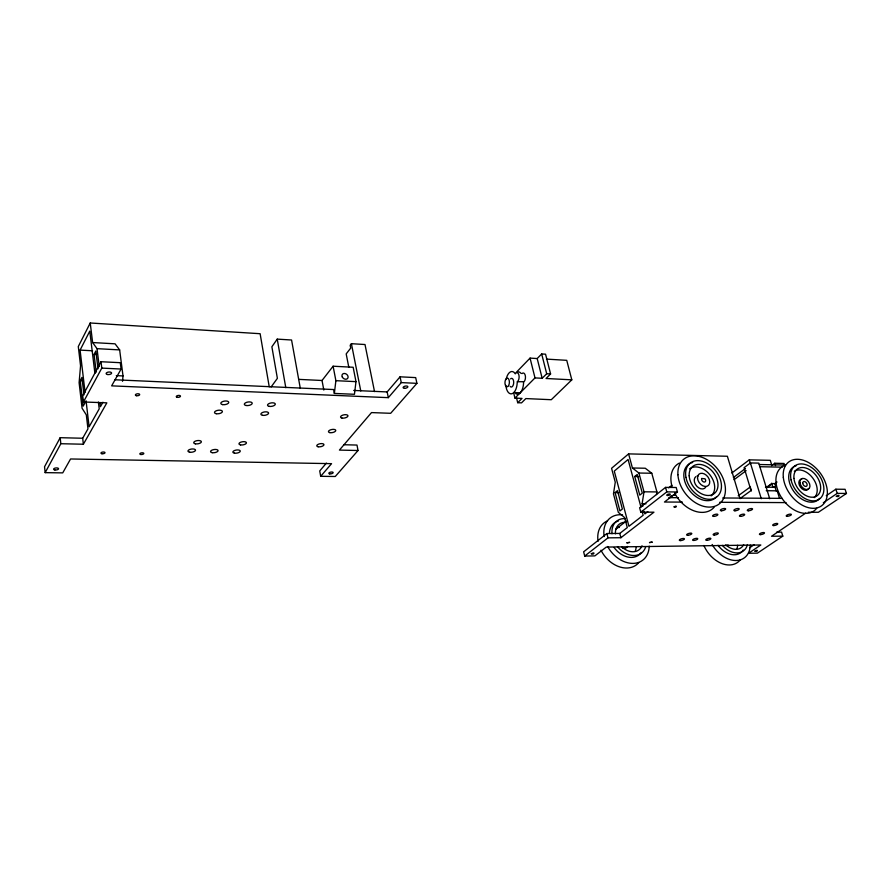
<?xml version="1.0" encoding="UTF-8"?>
<svg xmlns="http://www.w3.org/2000/svg" width="891" height="891" viewBox="0 0 891 891"><rect width="100%" height="100%" fill="white"/><g stroke="black" fill="none" stroke-linecap="round" stroke-linejoin="round"><path stroke-width="1.34" d="M122.524 381.303L123.014 375.935L119.65 349.907L115.073 343.826L92.619 342.545L90.236 322.988L260.127 333.713L269.249 386.861M334.359 393.421L335.885 380.68L333.111 366.212L353.159 367.27L355.988 381.649L354.451 394.29L334.359 393.421L333.624 389.545L115.006 379.778M642.801 506.322L642.11 503.783L644.015 491.81L638.903 473.032L632.421 467.998L628.601 453.887L727.379 456.259L740.053 498.682M656.5 494.572L656.923 491.921L651.778 473.244L645.251 468.232L632.421 467.998M90.236 322.988L78.297 346.543L80.558 365.789L79.11 382.696L82.083 408.267L86.316 414.872L87.964 428.861L82.685 438.249L83.375 444.23L60.833 443.718L45.163 472.642L62.738 472.876L70.556 458.976L331.575 463.654L320.693 476.306L319.724 470.938L326.396 463.12M85.091 392.563L80.09 350.107L89.779 331.118L94.914 373.396M84.923 402.966L83.208 406.107L80.235 380.646L81.927 377.439L83.977 394.902M96.228 372.148L94.056 354.395L95.838 351.009L98.021 368.818M82.685 438.249L60.176 437.693L44.55 466.75L45.163 472.642M353.694 390.436L387.151 391.929L400.059 376.815L415.685 377.606L416.921 383.353L401.273 382.595L388.331 397.653L111.642 385.859L121.098 369.041L120.274 362.693L101.006 361.724L82.718 395.738L83.442 401.975L106.853 402.843L83.375 444.23M83.442 401.975L101.797 368.106L101.006 361.724M102.944 402.231L100.427 406.697L99.959 402.821M300.3 388.342L291.569 340.006L277.235 339.126L271.878 346.777L277.379 378.352L271.076 387.006M323.823 390.046L322.03 380.49L333.111 366.212M374.521 391.583L365.009 344.527L351.41 343.692L350.174 345.296L350.72 348.08L346.187 353.894L348.815 367.304M343.692 444.732L356.979 445.066L358.037 450.512L335.261 476.496L320.693 476.306M416.921 383.353L390.67 413.301L371.502 412.589L339.415 450.089L358.037 450.512M516.323 372.304L530.056 358.115L537.195 358.55L541.683 353.961L545.559 354.195L550.593 373.964L546.049 378.486L571.81 379.844L566.743 360.332L546.473 359.106M513.762 393.209L514.942 398.099L535.001 377.907L542.162 378.285L546.695 373.752L550.593 373.964M516.446 397.542L517.704 402.71L522.015 398.411L514.942 398.099M571.81 379.844L551.284 399.714L525.846 398.578L521.525 402.877L517.704 402.71M628.601 453.887L611.571 468.287L615.269 482.22L613.465 493.881L618.321 512.325L624.636 517.571L627.286 527.583L619.768 533.431L606.882 533.542L583.638 551.819L584.696 556.051L594.887 555.884L606.281 547.074L760.825 544.991L748.54 553.278L757.45 553.133L782.799 536.137L781.574 532.127L776.562 532.172M615.08 492.623L617.496 490.64L622.363 509.017L619.924 510.966L615.08 492.623L618.889 492.656M634.726 476.518L637.232 474.457L642.3 493.102L639.771 495.129L634.726 476.518L638.58 476.574M682.417 502.112L664.463 502.034L677.45 491.977L676.191 487.5L665.544 487.388L639.627 507.77L640.818 512.191L653.949 512.191L620.893 537.719L607.996 537.852L584.696 556.051M615.636 529.388L626.239 521.079M668.618 487.845L671.881 485.294M640.818 512.191L666.802 491.888L677.45 491.977M647.824 511.634L644.861 513.929L644.171 511.389M731.812 473.021L749.286 459.845L770.269 460.324L771.851 465.403M769.713 498.748L758.764 463.12L750.389 462.941L744.096 467.652L751.035 490.562L740.221 498.425M733.382 477.531L745.477 468.466M734.039 479.714L746.146 470.671M771.561 465.625L774.78 463.253L784.069 463.454L784.815 465.815M505.843 385.313A11.182 5.714 -87.1 0 0 511.69 393.8A11.182 5.714 -87.1 0 0 517.203 382.952L517.704 381.37A4.644 2.383 -87 0 0 518.896 375.055A4.644 2.383 -87 0 0 515.711 373.24L515.254 373.864L514.798 373.106A11.182 5.714 -87.1 0 0 506.121 379.566M738.205 495.786L750.233 486.998L751.425 490.908M517.181 381.749L524.053 381.693A4.633 2.395 -87 0 0 525.256 375.401A4.633 2.395 -87 0 0 522.059 373.574M766.115 487.589L771.717 483.557L774.802 483.601L776.997 482.02M766.694 487.6L772.285 483.568M749.598 547.809L754.053 544.78M826.258 495.719L835.858 489.204L845.08 489.293L846.45 493.469L818.395 512.269L808.248 512.269M805.832 513.038L771.539 536.248L782.799 536.137M823.329 502.769L837.228 493.38L846.45 493.469M642.11 503.783L645.986 503.794M719.716 502.29L786.029 502.602M668.762 497.635L678.441 497.69M722.712 497.98L782.198 498.37M644.015 491.81L656.923 491.921M766.26 490.707L777.197 490.818L779.547 498.381M765.436 487.177L775.103 487.277L776.295 491.153M638.903 473.032L651.778 473.244M759.945 466.717L782.064 467.162M759.266 464.512L785.517 465.057M80.235 380.646L82.997 380.769M513.84 392.519L520.188 392.82M116.32 375.623L123.014 375.935M101.797 368.106L121.098 369.041M335.885 380.68L355.988 381.649M298.63 379.366L322.03 380.49M80.09 350.107L92.553 350.776M94.056 354.395L96.707 354.529M92.619 342.545L97.03 348.659L119.65 349.907M835.858 489.204L837.228 493.38M774.78 463.253L775.526 465.625M774.802 483.601L775.838 486.943L772.753 486.909L771.617 483.234M750.389 462.941L761.282 498.704M749.286 459.845L750.456 463.688M665.544 487.388L666.802 491.888M641.008 507.28L628.088 459.489L614.278 471.105L628.935 526.303L643.168 515.254L642.088 511.267M619.768 533.431L620.893 537.719M606.882 533.542L607.996 537.852M541.683 353.961L546.695 373.752M537.195 358.55L542.162 378.285M530.056 358.115L535.001 377.907M400.059 376.815L401.273 382.595M387.151 391.929L388.331 397.653M351.41 343.692L360.777 390.971M277.235 339.126L285.799 387.696M97.03 348.659L99.235 366.602M98.389 402.041L99.213 408.858L89.122 426.8L86.059 400.783M60.176 437.693L60.833 443.718M523.529 382.072L523.552 383.275A11.16 5.736 -87.1 0 1 515.778 393.688M747.449 544.59A19.491 13.833 53.7 0 1 722.311 545.381M750.267 545.136A25.694 18.265 53.7 0 1 735.476 560.517A25.694 18.265 53.7 0 1 712.132 544.479M740.265 559.86A25.549 18.243 53.8 0 1 703.901 545.459M743.673 544.601A15.593 11.071 53.7 0 1 725.731 544.835M743.239 550.003A19.446 13.833 53.7 0 1 718.012 545.27M737.614 545.292A15.503 11.06 53.8 0 1 736.991 548.5M728.081 544.936A5.847 4.177 53.8 0 1 727.034 545.314M649.194 546.15A26.652 19.936 52.2 0 1 632.9 563.402A26.652 19.936 52.2 0 1 607.64 546.506M604.165 536.56A26.652 19.936 52.2 0 1 622.575 514.853M638.736 562.678A26.496 19.903 52.3 0 1 600.991 550.215M598.084 541.338A26.496 19.903 52.3 0 1 607.573 520.845M645.674 546.807A20.226 15.102 52.2 0 1 617.452 546.629M612.006 533.754A20.226 15.102 52.2 0 1 625.17 518.595M641.308 552.442A20.181 15.091 52.2 0 1 614.111 547.519M609.399 533.375A20.181 15.091 52.2 0 1 618.465 520.979M642.032 545.815A16.183 12.084 52.2 0 1 621.807 546.84M615.414 533.854A16.183 12.084 52.2 0 1 625.894 522.237M627.643 546.417A6.827 5.123 52.2 0 1 622.675 548.11M617.018 527.55A16.083 12.062 52.2 0 1 619.278 527.427M636.118 547.519A16.083 12.062 52.2 0 1 635.305 550.861M670.155 496.387A7.262 2.461 -15.3 0 1 675.556 494.984M714.27 507.09A28.367 20.215 51.6 0 1 674.665 493.113M672.003 486.43A28.367 20.215 51.6 0 1 679.399 463.064M716.609 496.721A21.495 15.236 51.6 0 1 688.665 489.326A21.495 15.236 51.6 0 1 692.708 462.429M689.634 468.855A17.263 12.251 51.6 0 1 709.904 474.836A17.263 12.251 51.6 0 1 711.085 495.919M705.806 487.087A7.328 5.201 51.6 0 1 696.896 486.341A7.328 5.201 51.6 0 1 695.804 476.64M697.018 476.006A7.328 5.201 51.6 0 1 698.455 475.805M794.338 471.205A16.561 11.16 53 0 1 812.759 478.044A16.561 11.16 53 0 1 814.24 497.635M819.542 498.403A20.616 13.877 53 0 1 793.725 491.353A20.616 13.877 53 0 1 796.342 465.625M816.702 508.293A27.22 18.421 53.1 0 1 783.378 500.285A27.22 18.421 53.1 0 1 784.169 465.692M808.616 488.413A6.248 4.21 53 0 1 800.452 487.154A6.248 4.21 53 0 1 801.789 479.113M518.339 371.859A11.16 5.736 -87.1 0 1 521.146 373.452M510.543 378.887A4.344 2.216 -87.1 0 1 513.305 379.978A4.344 2.216 -87.1 0 1 513.027 385.558A4.344 2.216 -87.1 0 1 510.164 386.393M836.348 496.376C839.801 497.701 840.124 493.425 836.348 496.376M701.74 478.478L701.64 478.734A2.45 1.737 51.6 0 0 702.876 481.53A2.45 1.737 51.6 0 0 705.371 481.563A2.45 1.737 51.6 0 0 704.993 478.79L701.74 478.478M591.334 553.745C594.219 555.483 595.478 551.039 591.334 553.745M626.952 542.831L629.592 542.385L626.952 542.831M649.517 542.563L652.123 542.118L649.517 542.563M674.097 506.868C676.347 508.505 677.795 504.44 674.097 506.868M754.944 551.117C757.216 552.698 759.065 548.611 754.944 551.117M677.917 474.78A28.545 20.237 51.6 0 0 714.894 506.233A28.545 20.237 51.6 0 0 712.154 463.32A28.545 20.237 51.6 0 0 677.917 474.78M685.959 477.376A21.529 15.236 51.6 0 0 715.362 497.857A21.529 15.236 51.6 0 0 709.314 464.668A21.529 15.236 51.6 0 0 685.959 477.376M689.177 475.816A17.319 12.262 51.6 0 0 711.564 494.984A17.319 12.262 51.6 0 0 709.993 468.989A17.319 12.262 51.6 0 0 689.177 475.816M697.508 478.099A7.351 5.201 51.6 0 0 706.997 486.274A7.351 5.201 51.6 0 0 706.374 475.248A7.351 5.201 51.6 0 0 697.508 478.099M667.537 495.507A1.827 0.624 -15.2 0 0 670.288 494.36A1.827 0.624 -15.2 0 0 667.76 494.338A1.827 0.624 -15.2 0 0 667.537 495.507M760.435 534.622A2.617 0.791 -15.9 0 0 764.478 533.041A2.617 0.791 -15.9 0 0 761.003 533.063A2.617 0.791 -15.9 0 0 760.435 534.622M773.666 525.567A2.651 0.813 -16.1 0 0 777.765 523.953A2.651 0.813 -16.1 0 0 774.279 523.964A2.651 0.813 -16.1 0 0 773.666 525.567M787.198 516.301A2.684 0.824 -16.3 0 0 791.364 514.664A2.684 0.824 -16.3 0 0 787.856 514.664A2.684 0.824 -16.3 0 0 787.198 516.301M740.499 516.368A2.729 0.869 -15.9 0 0 744.687 514.686A2.729 0.869 -15.9 0 0 741.034 514.686A2.729 0.869 -15.9 0 0 740.499 516.368M748.34 510.788A2.751 0.88 -16 0 0 752.561 509.095A2.751 0.88 -16 0 0 748.897 509.084A2.751 0.88 -16 0 0 748.34 510.788M734.952 510.777A2.762 0.891 -15.9 0 0 739.185 509.073A2.762 0.891 -15.9 0 0 735.476 509.062A2.762 0.891 -15.9 0 0 734.952 510.777M721.409 510.755A2.773 0.902 -15.7 0 0 725.653 509.039A2.773 0.902 -15.7 0 0 721.899 509.039A2.773 0.902 -15.7 0 0 721.409 510.755M713.658 516.401A2.751 0.891 -15.6 0 0 717.868 514.708A2.751 0.891 -15.6 0 0 714.125 514.708A2.751 0.891 -15.6 0 0 713.658 516.401M714.248 535.045A2.662 0.824 -15.5 0 0 718.313 533.419A2.662 0.824 -15.5 0 0 714.705 533.453A2.662 0.824 -15.5 0 0 714.248 535.045M706.864 540.302A2.64 0.813 -15.4 0 0 710.884 538.699A2.64 0.813 -15.4 0 0 707.287 538.732A2.64 0.813 -15.4 0 0 706.864 540.302M693.721 540.447A2.651 0.824 -15.2 0 0 697.753 538.843A2.651 0.824 -15.2 0 0 694.111 538.877A2.651 0.824 -15.2 0 0 693.721 540.447M680.434 540.592A2.662 0.835 -15.1 0 0 684.466 538.977A2.662 0.835 -15.1 0 0 680.791 539.022A2.662 0.835 -15.1 0 0 680.434 540.592M687.729 535.279A2.684 0.846 -15.2 0 0 691.806 533.642A2.684 0.846 -15.2 0 0 688.119 533.676A2.684 0.846 -15.2 0 0 687.729 535.279M793.948 478.434A16.606 11.16 53 0 0 815.165 496.744A16.606 11.16 53 0 0 812.692 471.896A16.606 11.16 53 0 0 793.948 478.434M791.074 479.926A20.649 13.877 53 0 0 818.751 499.495A20.649 13.877 53 0 0 811.901 467.764A20.649 13.877 53 0 0 791.074 479.926M783.323 477.442A27.387 18.433 53 0 0 818.361 507.491A27.387 18.433 53 0 0 814.151 466.461A27.387 18.433 53 0 0 783.323 477.442M799.951 482.855A6.259 4.21 53 0 0 808.159 489.282A6.259 4.21 53 0 0 806.667 479.77A6.259 4.21 53 0 0 799.951 482.855M802.735 483.312A2.74 1.838 53 0 0 806.221 486.341A2.74 1.838 53 0 0 805.843 482.243A2.74 1.838 53 0 0 802.735 483.312M136.423 395.704A2.161 0.98 -6.5 0 0 139.687 394.579A2.161 0.98 -6.5 0 0 136.49 394A2.161 0.98 -6.5 0 0 136.423 395.704M101.964 453.731A2.049 0.858 -6.4 0 0 105.015 452.695A2.049 0.858 -6.4 0 0 101.964 452.238A2.049 0.858 -6.4 0 0 101.964 453.731M177.242 397.319A2.127 0.958 -7.3 0 0 180.483 396.217A2.127 0.958 -7.3 0 0 177.398 395.637A2.127 0.958 -7.3 0 0 177.242 397.319M342.267 376.96A3.319 2.595 38.1 0 0 347.568 378.497A3.319 2.595 38.1 0 0 345.262 373.596A3.319 2.595 38.1 0 0 342.267 376.96M140.789 454.499A2.005 0.835 -7.1 0 0 143.819 453.486A2.005 0.835 -7.1 0 0 140.856 453.029A2.005 0.835 -7.1 0 0 140.789 454.499M404.492 388.309A2.406 1.069 -11.7 0 0 407.844 386.672A2.406 1.069 -11.7 0 0 404.124 386.494A2.406 1.069 -11.7 0 0 404.492 388.309M329.67 473.867A2.205 0.88 -10.4 0 0 333.145 472.742A2.205 0.88 -10.4 0 0 330.149 472.263A2.205 0.88 -10.4 0 0 329.67 473.867M54.886 469.958A2.506 1.025 -5.8 0 0 58.572 468.722A2.506 1.025 -5.8 0 0 54.774 468.187A2.506 1.025 -5.8 0 0 54.886 469.958M107.499 374.51A2.751 1.27 -5.8 0 0 111.609 373.084A2.751 1.27 -5.8 0 0 107.51 372.293A2.751 1.27 -5.8 0 0 107.499 374.51M318.165 446.77A3.653 1.526 -10.2 0 0 323.934 444.876A3.653 1.526 -10.2 0 0 318.945 444.008A3.653 1.526 -10.2 0 0 318.165 446.77M329.882 432.636A3.709 1.57 -10.4 0 0 335.74 430.709A3.709 1.57 -10.4 0 0 330.717 429.774A3.709 1.57 -10.4 0 0 329.882 432.636M341.966 418.057A3.764 1.626 -10.6 0 0 347.935 416.086A3.764 1.626 -10.6 0 0 342.857 415.095A3.764 1.626 -10.6 0 0 341.966 418.057M262.522 415.306A3.898 1.704 -9.1 0 0 268.592 413.279A3.898 1.704 -9.1 0 0 263.135 412.255A3.898 1.704 -9.1 0 0 262.522 415.306M269.16 406.363A3.932 1.737 -9.2 0 0 275.297 404.302A3.932 1.737 -9.2 0 0 269.806 403.244A3.932 1.737 -9.2 0 0 269.16 406.363M246.05 405.494A3.976 1.76 -8.7 0 0 252.209 403.411A3.976 1.76 -8.7 0 0 246.607 402.342A3.976 1.76 -8.7 0 0 246.05 405.494M222.55 404.603A4.021 1.793 -8.3 0 0 228.753 402.509A4.021 1.793 -8.3 0 0 223.028 401.429A4.021 1.793 -8.3 0 0 222.55 404.603M216.257 413.714A3.987 1.749 -8.2 0 0 222.394 411.653A3.987 1.749 -8.2 0 0 216.702 410.606A3.987 1.749 -8.2 0 0 216.257 413.714M240.581 444.91A3.787 1.593 -8.8 0 0 246.439 442.972A3.787 1.593 -8.8 0 0 241.093 442.07A3.787 1.593 -8.8 0 0 240.581 444.91M234.467 453.151A3.753 1.57 -8.7 0 0 240.269 451.225A3.753 1.57 -8.7 0 0 234.957 450.356A3.753 1.57 -8.7 0 0 234.467 453.151M212.247 452.684A3.798 1.582 -8.3 0 0 218.072 450.746A3.798 1.582 -8.3 0 0 212.648 449.866A3.798 1.582 -8.3 0 0 212.247 452.684M189.672 452.205A3.831 1.604 -7.9 0 0 195.53 450.256A3.831 1.604 -7.9 0 0 190.006 449.376A3.831 1.604 -7.9 0 0 189.672 452.205M195.463 443.841A3.865 1.637 -8 0 0 201.377 441.858A3.865 1.637 -8 0 0 195.808 440.945A3.865 1.637 -8 0 0 195.463 443.841M508.594 385.614A4.355 2.216 -87.1 0 0 507.948 378.296A4.355 2.216 -87.1 0 0 504.985 383.509A4.355 2.216 -87.1 0 0 508.594 385.614"/></g></svg>
